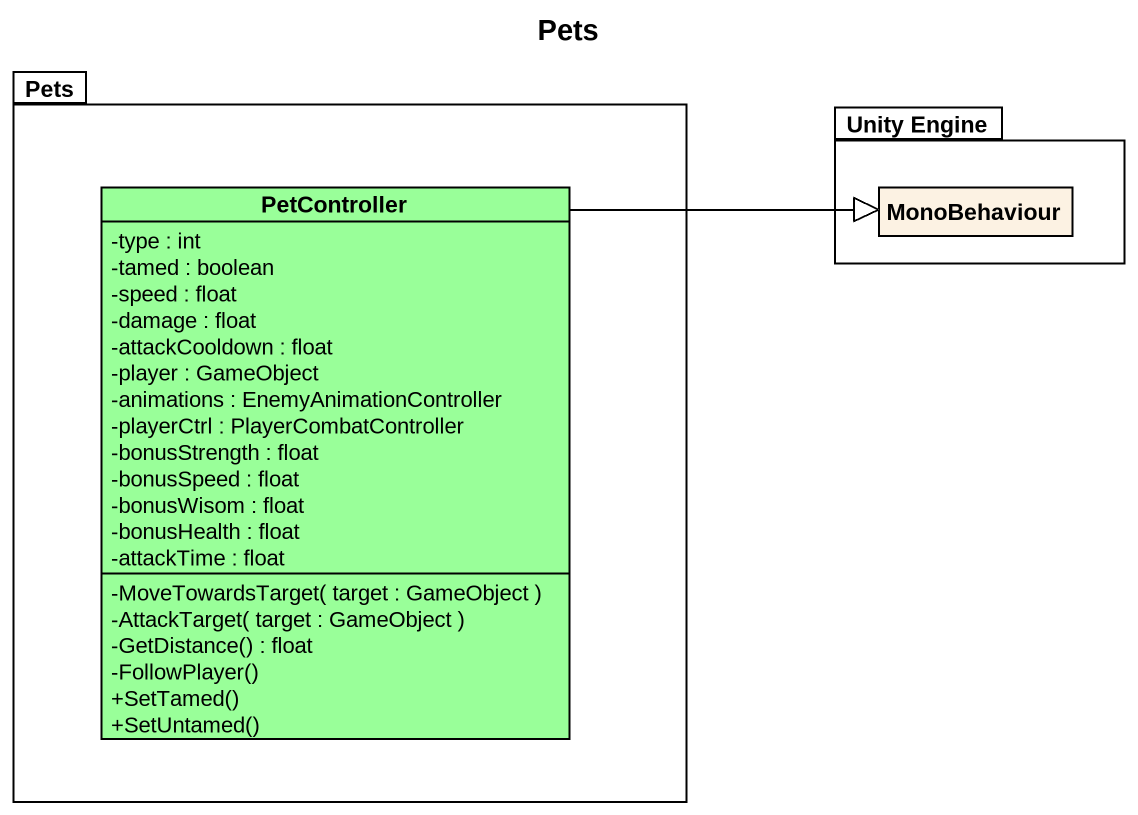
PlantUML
@startuml
title Pets
hide circle
hide empty members
skinparam classAttributeIconSize 0
package Pets {
  class PetController #99FF99 {
    -type : int
    -tamed : boolean
    -speed : float
    -damage : float
    -attackCooldown : float
    -player : GameObject
    -animations : EnemyAnimationController
    -playerCtrl : PlayerCombatController
    -bonusStrength : float
    -bonusSpeed : float
    -bonusWisom : float
    -bonusHealth : float
    -attackTime : float
    -MoveTowardsTarget( target : GameObject )
    -AttackTarget( target : GameObject )
    -GetDistance() : float
    -FollowPlayer()
    +SetTamed()
    +SetUntamed()
  }
}
package "Unity Engine" as Unity_Engine {
  class MonoBehaviour
}
PetController -right-|> MonoBehaviour
@enduml
